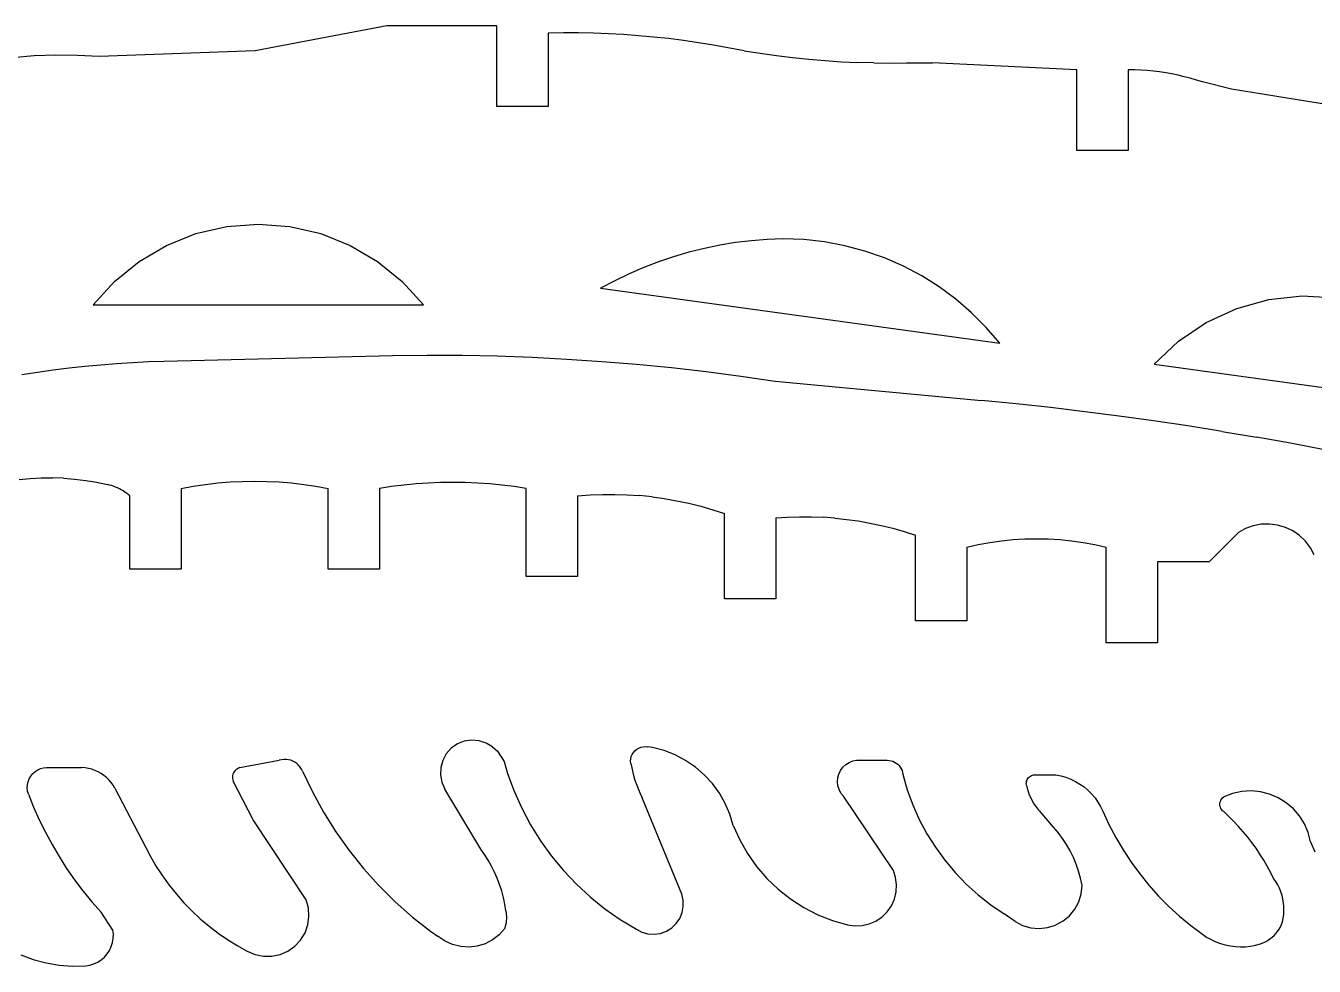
# Model space of a CAD drawing. Extents: x -177 to 177, y -98 to 98.
# Drawn here: x -21.1 to 44.7, y -98.3 to -50.2 of the extents above; entities that cross this region are included whole.
import ezdxf

# ---------------------------------------------------------------- set-up
doc = ezdxf.new("R2010")
doc.units = 0
doc.header["$MEASUREMENT"] = 0
doc.layers.get('0').update_dxf_attribs({"linetype": 'CONTINUOUS'})

msp = doc.modelspace()

# ---------------------------------------------------------------- linework, layer by layer
for p, q in [((-2.649, -50.249), (-9.374, -51.526)), ((2.976, -50.249), (-2.649, -50.249)), ((2.976, -54.374), (2.976, -50.249)), ((6.37, -50.612), (5.601, -50.624)), ((5.601, -50.624), (5.601, -54.374)), ((7.14, -50.613), (6.37, -50.612)), ((7.91, -50.627), (7.14, -50.613)), ((8.679, -50.656), (7.91, -50.627)), ((9.447, -50.698), (8.679, -50.656)), ((10.215, -50.754), (9.447, -50.698)), ((10.981, -50.823), (10.215, -50.754)), ((11.746, -50.906), (10.981, -50.823)), ((12.51, -51.003), (11.746, -50.906)), ((13.272, -51.113), (12.51, -51.003)), ((14.031, -51.237), (13.272, -51.113)), ((15.607, -51.522), (14.031, -51.237)), ((-20.659, -51.792), (-21.762, -51.887)), ((-19.553, -51.749), (-20.659, -51.792)), ((-18.447, -51.759), (-19.553, -51.749)), ((-17.342, -51.822), (-18.447, -51.759)), ((-9.374, -51.526), (-17.342, -51.822)), ((15.607, -51.522), (16.429, -51.655)), ((16.429, -51.655), (17.253, -51.772)), ((17.253, -51.772), (18.079, -51.874)), ((18.079, -51.874), (18.907, -51.96)), ((18.907, -51.96), (19.736, -52.03)), ((19.736, -52.03), (20.566, -52.085)), ((20.566, -52.085), (21.398, -52.124)), ((22.23, -52.148), (21.398, -52.124)), ((22.23, -52.148), (23.062, -52.155)), ((23.062, -52.155), (23.894, -52.148)), ((23.894, -52.148), (25.218, -52.148)), ((32.601, -52.499), (25.218, -52.148)), ((32.601, -56.624), (32.601, -52.499)), ((35.547, -52.504), (35.226, -52.499)), ((35.226, -52.499), (35.226, -56.624)), ((35.867, -52.517), (35.547, -52.504)), ((36.187, -52.539), (35.867, -52.517)), ((36.507, -52.569), (36.187, -52.539)), ((36.825, -52.608), (36.507, -52.569)), ((37.142, -52.655), (36.825, -52.608)), ((37.458, -52.711), (37.142, -52.655)), ((37.773, -52.776), (37.458, -52.711)), ((38.085, -52.849), (37.773, -52.776)), ((38.395, -52.93), (38.085, -52.849)), ((38.703, -53.019), (38.395, -52.93)), ((39.009, -53.117), (38.703, -53.019)), ((40.505, -53.48), (39.009, -53.117)), ((47.244, -54.585), (40.505, -53.48)), ((5.601, -54.374), (2.976, -54.374)), ((35.226, -56.624), (32.601, -56.624)), ((-12.403, -60.862), (-10.826, -60.497)), ((-10.826, -60.497), (-9.212, -60.374)), ((-9.212, -60.374), (-7.597, -60.497)), ((-7.597, -60.497), (-6.02, -60.862)), ((-13.907, -61.461), (-12.403, -60.862)), ((-6.02, -60.862), (-4.516, -61.461)), ((16.788, -61.157), (15.978, -61.223)), ((17.601, -61.124), (16.788, -61.157)), ((18.658, -61.164), (17.601, -61.124)), ((19.709, -61.282), (18.658, -61.164)), ((-15.304, -62.28), (-13.907, -61.461)), ((-4.516, -61.461), (-3.119, -62.28)), ((12.783, -61.815), (12.002, -62.043)), ((13.572, -61.618), (12.783, -61.815)), ((14.368, -61.453), (13.572, -61.618)), ((15.171, -61.322), (14.368, -61.453)), ((15.978, -61.223), (15.171, -61.322)), ((20.748, -61.479), (19.709, -61.282)), ((21.77, -61.753), (20.748, -61.479)), ((22.768, -62.102), (21.77, -61.753)), ((-16.561, -63.301), (-15.304, -62.28)), ((-3.119, -62.28), (-1.862, -63.301)), ((11.232, -62.304), (10.473, -62.596)), ((12.002, -62.043), (11.232, -62.304)), ((23.738, -62.525), (22.768, -62.102)), ((9.726, -62.918), (8.993, -63.271)), ((10.473, -62.596), (9.726, -62.918)), ((24.673, -63.02), (23.738, -62.525)), ((25.568, -63.582), (24.673, -63.02)), ((-17.649, -64.499), (-16.561, -63.301)), ((-1.862, -63.301), (-0.774, -64.499)), ((8.993, -63.271), (8.276, -63.653)), ((8.276, -63.653), (28.658, -66.451)), ((26.419, -64.211), (25.568, -63.582)), ((27.221, -64.901), (26.419, -64.211)), ((40.763, -64.683), (42.411, -64.226)), ((42.411, -64.226), (44.111, -64.043)), ((44.111, -64.043), (45.571, -64.123)), ((-17.649, -64.499), (-0.774, -64.499)), ((27.968, -65.649), (27.221, -64.901)), ((39.211, -65.4), (40.763, -64.683)), ((28.658, -66.451), (27.968, -65.649)), ((37.796, -66.359), (39.211, -65.4)), ((36.554, -67.534), (37.796, -66.359)), ((-14.013, -67.371), (-2.365, -67.078)), ((-2.365, -67.078), (-0.581, -67.06)), ((-0.581, -67.06), (1.204, -67.069)), ((1.204, -67.069), (2.988, -67.106)), ((2.988, -67.106), (4.771, -67.171)), ((-19.683, -67.819), (-18.876, -67.718)), ((-18.876, -67.718), (-18.068, -67.629)), ((-18.068, -67.629), (-17.259, -67.552)), ((-17.259, -67.552), (-16.449, -67.488)), ((-16.449, -67.488), (-15.638, -67.436)), ((-15.638, -67.436), (-14.826, -67.397)), ((-14.826, -67.397), (-14.013, -67.371)), ((4.771, -67.171), (6.554, -67.263)), ((6.554, -67.263), (8.334, -67.382)), ((8.334, -67.382), (10.112, -67.53)), ((10.112, -67.53), (11.888, -67.704)), ((11.888, -67.704), (13.661, -67.907)), ((36.554, -67.534), (53.823, -69.905)), ((-21.291, -68.059), (-20.488, -67.933)), ((-20.488, -67.933), (-19.683, -67.819)), ((13.661, -67.907), (15.431, -68.136)), ((15.431, -68.136), (17.197, -68.393)), ((17.197, -68.393), (27.728, -69.38)), ((29.491, -69.554), (27.728, -69.38)), ((31.251, -69.745), (29.491, -69.554)), ((33.01, -69.953), (31.251, -69.745)), ((34.767, -70.179), (33.01, -69.953)), ((36.522, -70.422), (34.767, -70.179)), ((38.274, -70.681), (36.522, -70.422)), ((40.023, -70.958), (38.274, -70.681)), ((40.023, -70.958), (41.769, -71.252)), ((43.513, -71.563), (41.769, -71.252)), ((45.254, -71.892), (43.513, -71.563)), ((-21.427, -73.418), (-20.861, -73.364)), ((-20.861, -73.364), (-20.294, -73.335)), ((-20.294, -73.335), (-19.727, -73.33)), ((-19.159, -73.349), (-19.727, -73.33)), ((-19.159, -73.349), (-18.593, -73.393)), ((-18.593, -73.393), (-18.029, -73.461)), ((-18.029, -73.461), (-17.469, -73.554)), ((-17.469, -73.554), (-16.913, -73.67)), ((-16.809, -73.697), (-16.913, -73.67)), ((-16.706, -73.728), (-16.809, -73.697)), ((-12.53, -73.76), (-11.908, -73.666)), ((-11.908, -73.666), (-11.283, -73.593)), ((-11.283, -73.593), (-10.656, -73.541)), ((-10.656, -73.541), (-10.028, -73.51)), ((-10.028, -73.51), (-9.399, -73.499)), ((-9.399, -73.499), (-8.77, -73.51)), ((-8.77, -73.51), (-8.142, -73.541)), ((-8.142, -73.541), (-7.515, -73.593)), ((-7.515, -73.593), (-6.89, -73.666)), ((-6.89, -73.666), (-6.268, -73.76)), ((-1.78, -73.701), (-2.403, -73.779)), ((-1.156, -73.64), (-1.78, -73.701)), ((-0.529, -73.597), (-1.156, -73.64)), ((0.098, -73.57), (-0.529, -73.597)), ((0.726, -73.562), (0.098, -73.57)), ((1.354, -73.57), (0.726, -73.562)), ((1.981, -73.597), (1.354, -73.57)), ((2.607, -73.64), (1.981, -73.597)), ((3.232, -73.701), (2.607, -73.64)), ((3.855, -73.779), (3.232, -73.701)), ((-16.605, -73.763), (-16.706, -73.728)), ((-16.504, -73.802), (-16.605, -73.763)), ((-16.406, -73.845), (-16.504, -73.802)), ((-16.309, -73.891), (-16.406, -73.845)), ((-16.214, -73.942), (-16.309, -73.891)), ((-16.121, -73.996), (-16.214, -73.942)), ((-16.031, -74.054), (-16.121, -73.996)), ((-15.943, -74.116), (-16.031, -74.054)), ((-15.857, -74.181), (-15.943, -74.116)), ((-15.774, -74.249), (-15.857, -74.181)), ((-15.774, -77.999), (-15.774, -74.249)), ((-13.149, -73.874), (-12.53, -73.76)), ((-13.149, -73.874), (-13.149, -77.999)), ((-6.268, -73.76), (-5.649, -73.874)), ((-5.649, -77.999), (-5.649, -73.874)), ((-2.403, -73.779), (-3.024, -73.874)), ((-3.024, -73.874), (-3.024, -77.999)), ((4.476, -73.874), (3.855, -73.779)), ((4.476, -78.374), (4.476, -73.874)), ((7.101, -74.249), (7.733, -74.201)), ((7.101, -74.249), (7.101, -78.374)), ((7.733, -74.201), (8.367, -74.176)), ((8.367, -74.176), (9.002, -74.173)), ((9.002, -74.173), (9.636, -74.193)), ((9.636, -74.193), (10.268, -74.236)), ((10.899, -74.3), (10.268, -74.236)), ((10.899, -74.3), (11.528, -74.388)), ((11.528, -74.388), (12.153, -74.497)), ((12.153, -74.497), (12.773, -74.629)), ((12.773, -74.629), (13.388, -74.782)), ((13.388, -74.782), (13.998, -74.958)), ((13.998, -74.958), (14.601, -75.155)), ((14.601, -79.499), (14.601, -75.155)), ((17.226, -75.374), (17.827, -75.336)), ((17.226, -75.374), (17.226, -79.499)), ((17.827, -75.336), (18.429, -75.318)), ((18.429, -75.318), (19.031, -75.32)), ((19.031, -75.32), (19.633, -75.342)), ((20.234, -75.385), (19.633, -75.342)), ((20.234, -75.385), (20.833, -75.449)), ((20.833, -75.449), (21.43, -75.532)), ((21.43, -75.532), (22.023, -75.636)), ((22.023, -75.636), (22.612, -75.76)), ((22.612, -75.76), (23.197, -75.903)), ((23.197, -75.903), (23.777, -76.066)), ((23.777, -76.066), (24.351, -76.249)), ((24.351, -80.624), (24.351, -76.249)), ((40.851, -76.124), (39.351, -77.624)), ((41.217, -75.922), (40.851, -76.124)), ((41.61, -75.78), (41.217, -75.922)), ((42.02, -75.702), (41.61, -75.78)), ((42.437, -75.69), (42.02, -75.702)), ((42.852, -75.743), (42.437, -75.69)), ((43.252, -75.862), (42.852, -75.743)), ((43.629, -76.041), (43.252, -75.862)), ((43.973, -76.278), (43.629, -76.041)), ((44.276, -76.567), (43.973, -76.278)), ((26.976, -76.874), (27.561, -76.741)), ((26.976, -76.874), (26.976, -80.624)), ((27.561, -76.741), (28.15, -76.632)), ((28.15, -76.632), (28.744, -76.547)), ((28.744, -76.547), (29.34, -76.486)), ((29.34, -76.486), (29.939, -76.449)), ((29.939, -76.449), (30.538, -76.437)), ((30.538, -76.437), (31.138, -76.449)), ((31.138, -76.449), (31.737, -76.486)), ((31.737, -76.486), (32.333, -76.547)), ((32.333, -76.547), (32.927, -76.632)), ((32.927, -76.632), (33.516, -76.741)), ((33.516, -76.741), (34.101, -76.874)), ((34.101, -81.749), (34.101, -76.874)), ((44.529, -76.899), (44.276, -76.567)), ((44.726, -77.267), (44.529, -76.899)), ((39.351, -77.624), (36.726, -77.624)), ((36.726, -77.624), (36.726, -81.749)), ((-13.149, -77.999), (-15.774, -77.999)), ((-3.024, -77.999), (-5.649, -77.999)), ((7.101, -78.374), (4.476, -78.374)), ((17.226, -79.499), (14.601, -79.499)), ((26.976, -80.624), (24.351, -80.624)), ((36.726, -81.749), (34.101, -81.749)), ((1.309, -86.779), (0.956, -86.919)), ((1.686, -86.723), (1.309, -86.779)), ((2.065, -86.755), (1.686, -86.723)), ((2.426, -86.873), (2.065, -86.755)), ((0.39, -87.42), (0.207, -87.754)), ((0.644, -87.137), (0.39, -87.42)), ((0.956, -86.919), (0.644, -87.137)), ((2.752, -87.07), (2.426, -86.873)), ((2.752, -87.07), (3, -87.287)), ((3, -87.287), (3.341, -87.82)), ((9.842, -87.565), (9.887, -87.455)), ((9.887, -87.455), (9.95, -87.354)), ((9.95, -87.354), (10.028, -87.264)), ((10.028, -87.264), (10.119, -87.188)), ((10.119, -87.188), (10.221, -87.128)), ((10.221, -87.128), (10.332, -87.085)), ((10.332, -87.085), (10.448, -87.061)), ((10.448, -87.061), (10.567, -87.055)), ((10.567, -87.055), (10.685, -87.069)), ((10.929, -87.104), (10.685, -87.069)), ((11.514, -87.258), (10.929, -87.104)), ((12.078, -87.477), (11.514, -87.258)), ((12.613, -87.759), (12.078, -87.477)), ((-20.479, -88.239), (-20.332, -88.176)), ((-20.332, -88.176), (-20.176, -88.137)), ((-20.176, -88.137), (-20.016, -88.124)), ((-20.016, -88.124), (-18.236, -88.124)), ((-18.062, -88.137), (-18.236, -88.124)), ((-17.89, -88.164), (-18.062, -88.137)), ((-17.721, -88.207), (-17.89, -88.164)), ((-10.282, -88.183), (-10.342, -88.225)), ((-10.218, -88.149), (-10.282, -88.183)), ((-10.149, -88.124), (-10.218, -88.149)), ((-10.149, -88.124), (-8.149, -87.749)), ((-8.032, -87.72), (-8.149, -87.749)), ((-7.913, -87.706), (-8.032, -87.72)), ((-7.792, -87.706), (-7.913, -87.706)), ((-7.673, -87.721), (-7.792, -87.706)), ((-7.556, -87.751), (-7.673, -87.721)), ((-7.444, -87.795), (-7.556, -87.751)), ((-7.338, -87.852), (-7.444, -87.795)), ((-7.24, -87.922), (-7.338, -87.852)), ((-7.152, -88.004), (-7.24, -87.922)), ((-7.074, -88.096), (-7.152, -88.004)), ((-7.008, -88.196), (-7.074, -88.096)), ((0.106, -88.12), (0.091, -88.5)), ((0.207, -87.754), (0.106, -88.12)), ((3.341, -87.82), (3.52, -88.425)), ((9.807, -87.799), (9.815, -87.68)), ((9.818, -87.917), (9.807, -87.799)), ((9.815, -87.68), (9.842, -87.565)), ((9.818, -87.917), (9.862, -88.143)), ((9.862, -88.143), (9.915, -88.368)), ((13.113, -88.099), (12.613, -87.759)), ((13.571, -88.494), (13.113, -88.099)), ((20.522, -88.272), (20.642, -88.108)), ((20.642, -88.108), (20.791, -87.97)), ((20.791, -87.97), (20.963, -87.862)), ((20.963, -87.862), (21.151, -87.787)), ((21.151, -87.787), (21.351, -87.749)), ((21.351, -87.749), (22.913, -87.749)), ((22.913, -87.749), (23.011, -87.755)), ((23.011, -87.755), (23.107, -87.773)), ((23.107, -87.773), (23.2, -87.802)), ((23.2, -87.802), (23.289, -87.842)), ((23.289, -87.842), (23.372, -87.893)), ((23.372, -87.893), (23.449, -87.953)), ((23.449, -87.953), (23.518, -88.022)), ((23.518, -88.022), (23.578, -88.099)), ((23.578, -88.099), (23.628, -88.183)), ((23.628, -88.183), (23.668, -88.272)), ((-21.007, -89.002), (-20.974, -88.845)), ((-20.974, -88.845), (-20.917, -88.695)), ((-20.917, -88.695), (-20.837, -88.556)), ((-20.837, -88.556), (-20.735, -88.432)), ((-20.735, -88.432), (-20.615, -88.325)), ((-20.615, -88.325), (-20.479, -88.239)), ((-17.557, -88.265), (-17.721, -88.207)), ((-17.398, -88.336), (-17.557, -88.265)), ((-17.246, -88.422), (-17.398, -88.336)), ((-17.102, -88.521), (-17.246, -88.422)), ((-16.967, -88.632), (-17.102, -88.521)), ((-16.843, -88.754), (-16.967, -88.632)), ((-16.73, -88.887), (-16.843, -88.754)), ((-10.524, -88.534), (-10.532, -88.606)), ((-10.532, -88.606), (-10.531, -88.679)), ((-10.531, -88.679), (-10.519, -88.751)), ((-10.505, -88.463), (-10.524, -88.534)), ((-10.519, -88.751), (-10.498, -88.821)), ((-10.477, -88.396), (-10.505, -88.463)), ((-9.474, -90.787), (-10.498, -88.821)), ((-10.44, -88.333), (-10.477, -88.396)), ((-10.395, -88.276), (-10.44, -88.333)), ((-10.342, -88.225), (-10.395, -88.276)), ((-6.955, -88.304), (-7.008, -88.196)), ((-6.955, -88.304), (-6.449, -89.367)), ((0.091, -88.5), (0.163, -88.874)), ((3.52, -88.425), (3.853, -89.325)), ((9.915, -88.368), (9.976, -88.591)), ((9.976, -88.591), (10.045, -88.811)), ((10.045, -88.811), (10.122, -89.028)), ((13.982, -88.938), (13.571, -88.494)), ((20.368, -88.854), (20.383, -88.652)), ((20.383, -88.652), (20.435, -88.455)), ((20.435, -88.455), (20.522, -88.272)), ((23.668, -88.272), (23.696, -88.366)), ((23.696, -88.366), (23.713, -88.462)), ((23.713, -88.462), (23.939, -89.251)), ((30.019, -88.896), (30.027, -88.838)), ((30.027, -88.838), (30.044, -88.782)), ((30.044, -88.782), (30.067, -88.728)), ((30.067, -88.728), (30.098, -88.678)), ((30.098, -88.678), (30.135, -88.633)), ((30.135, -88.633), (30.178, -88.593)), ((30.178, -88.593), (30.226, -88.559)), ((30.226, -88.559), (30.278, -88.532)), ((30.278, -88.532), (30.333, -88.512)), ((30.333, -88.512), (30.39, -88.499)), ((30.39, -88.499), (31.523, -88.499)), ((31.523, -88.499), (31.782, -88.549)), ((31.782, -88.549), (32.036, -88.621)), ((32.036, -88.621), (32.284, -88.715)), ((32.284, -88.715), (32.522, -88.828)), ((32.522, -88.828), (32.75, -88.962)), ((-21.013, -89.162), (-21.007, -89.002)), ((-20.995, -89.322), (-21.013, -89.162)), ((-20.95, -89.476), (-20.995, -89.322)), ((-20.95, -89.476), (-20.688, -90.138)), ((-16.629, -89.029), (-16.73, -88.887)), ((-16.542, -89.18), (-16.629, -89.029)), ((-16.542, -89.18), (-14.949, -92.212)), ((-6.449, -89.367), (-5.883, -90.399)), ((0.163, -88.874), (0.319, -89.221)), ((2.151, -92.287), (0.319, -89.221)), ((3.853, -89.325), (4.246, -90.2)), ((10.122, -89.028), (10.207, -89.243)), ((10.207, -89.243), (10.3, -89.454)), ((10.3, -89.454), (10.401, -89.662)), ((14.339, -89.426), (13.982, -88.938)), ((14.639, -89.951), (14.339, -89.426)), ((20.392, -89.056), (20.368, -88.854)), ((20.453, -89.25), (20.392, -89.056)), ((20.548, -89.429), (20.453, -89.25)), ((20.676, -89.587), (20.548, -89.429)), ((23.939, -89.251), (24.219, -90.023)), ((30.018, -88.955), (30.019, -88.896)), ((30.026, -89.013), (30.018, -88.955)), ((30.026, -89.013), (30.064, -89.181)), ((30.064, -89.181), (30.112, -89.347)), ((30.112, -89.347), (30.171, -89.509)), ((32.75, -88.962), (32.966, -89.114)), ((32.966, -89.114), (33.168, -89.284)), ((33.168, -89.284), (33.355, -89.47)), ((33.355, -89.47), (33.526, -89.672)), ((40.549, -89.449), (40.101, -89.624)), ((41.018, -89.346), (40.549, -89.449)), ((41.497, -89.315), (41.018, -89.346)), ((41.976, -89.359), (41.497, -89.315)), ((42.442, -89.476), (41.976, -89.359)), ((42.885, -89.663), (42.442, -89.476)), ((-20.688, -90.138), (-20.399, -90.789)), ((12.416, -94.581), (10.401, -89.662)), ((14.877, -90.507), (14.639, -89.951)), ((23.226, -93.374), (20.676, -89.587)), ((24.219, -90.023), (24.552, -90.773)), ((30.171, -89.509), (30.24, -89.667)), ((30.24, -89.667), (30.319, -89.82)), ((30.319, -89.82), (30.407, -89.968)), ((30.407, -89.968), (30.505, -90.11)), ((30.505, -90.11), (30.611, -90.246)), ((33.526, -89.672), (33.679, -89.887)), ((33.679, -89.887), (33.814, -90.114)), ((33.814, -90.114), (33.928, -90.352)), ((39.904, -89.999), (39.91, -89.926)), ((39.91, -90.072), (39.904, -89.999)), ((39.91, -89.926), (39.928, -89.855)), ((39.928, -90.143), (39.91, -90.072)), ((39.928, -89.855), (39.956, -89.788)), ((39.956, -90.211), (39.928, -90.143)), ((39.956, -89.788), (39.996, -89.726)), ((39.996, -89.726), (40.044, -89.671)), ((40.044, -89.671), (40.101, -89.624)), ((43.293, -89.916), (42.885, -89.663)), ((43.658, -90.228), (43.293, -89.916)), ((-20.399, -90.789), (-20.086, -91.429)), ((-6.774, -94.874), (-9.474, -90.787)), ((-5.883, -90.399), (-5.259, -91.396)), ((4.246, -90.2), (4.698, -91.048)), ((15.051, -91.087), (14.877, -90.507)), ((24.552, -90.773), (24.937, -91.498)), ((30.611, -90.246), (30.726, -90.374)), ((31.401, -91.162), (30.726, -90.374)), ((33.928, -90.352), (34.24, -91.028)), ((39.996, -90.273), (39.956, -90.211)), ((40.044, -90.328), (39.996, -90.273)), ((40.101, -90.374), (40.044, -90.328)), ((40.362, -90.618), (40.101, -90.374)), ((40.616, -90.87), (40.362, -90.618)), ((43.971, -90.594), (43.658, -90.228)), ((44.223, -91.003), (43.971, -90.594)), ((-20.086, -91.429), (-19.749, -92.056)), ((-5.259, -91.396), (-4.578, -92.356)), ((4.698, -91.048), (5.205, -91.862)), ((15.051, -91.087), (15.38, -91.819)), ((31.642, -91.446), (31.401, -91.162)), ((31.866, -91.745), (31.642, -91.446)), ((34.24, -91.028), (34.585, -91.687)), ((40.861, -91.13), (40.616, -90.87)), ((41.097, -91.398), (40.861, -91.13)), ((41.324, -91.673), (41.097, -91.398)), ((44.41, -91.445), (44.223, -91.003)), ((44.526, -91.912), (44.41, -91.445)), ((-19.749, -92.056), (-19.388, -92.67)), ((5.205, -91.862), (5.766, -92.641)), ((15.38, -91.819), (15.779, -92.517)), ((24.937, -91.498), (25.371, -92.194)), ((32.071, -92.057), (31.866, -91.745)), ((32.257, -92.381), (32.071, -92.057)), ((34.585, -91.687), (34.962, -92.329)), ((41.543, -91.956), (41.324, -91.673)), ((41.752, -92.245), (41.543, -91.956)), ((44.526, -91.912), (44.753, -92.432)), ((-19.388, -92.67), (-19.003, -93.27)), ((-14.949, -92.212), (-14.724, -92.662)), ((-14.724, -92.662), (-14.428, -93.166)), ((-4.578, -92.356), (-3.842, -93.274)), ((2.349, -92.567), (2.151, -92.287)), ((2.532, -92.857), (2.349, -92.567)), ((5.766, -92.641), (6.378, -93.381)), ((15.779, -92.517), (16.242, -93.173)), ((25.371, -92.194), (25.854, -92.858)), ((32.422, -92.716), (32.257, -92.381)), ((32.567, -93.06), (32.422, -92.716)), ((34.962, -92.329), (35.37, -92.951)), ((41.952, -92.542), (41.752, -92.245)), ((42.142, -92.844), (41.952, -92.542)), ((-19.003, -93.27), (-18.596, -93.854)), ((-14.428, -93.166), (-14.108, -93.656)), ((-3.842, -93.274), (-3.055, -94.149)), ((2.701, -93.156), (2.532, -92.857)), ((2.855, -93.462), (2.701, -93.156)), ((6.378, -93.381), (7.038, -94.077)), ((16.242, -93.173), (16.766, -93.781)), ((23.341, -93.73), (23.226, -93.374)), ((25.854, -92.858), (26.381, -93.487)), ((32.691, -93.412), (32.567, -93.06)), ((32.792, -93.771), (32.691, -93.412)), ((35.37, -92.951), (35.809, -93.552)), ((42.322, -93.153), (42.142, -92.844)), ((42.491, -93.467), (42.322, -93.153)), ((-18.596, -93.854), (-18.167, -94.422)), ((-14.108, -93.656), (-13.764, -94.129)), ((2.992, -93.777), (2.855, -93.462)), ((3.114, -94.097), (2.992, -93.777)), ((3.22, -94.424), (3.114, -94.097)), ((7.038, -94.077), (7.744, -94.728)), ((16.766, -93.781), (17.347, -94.337)), ((23.389, -94.101), (23.341, -93.73)), ((23.369, -94.474), (23.389, -94.101)), ((26.381, -93.487), (26.951, -94.077)), ((26.951, -94.077), (27.562, -94.626)), ((32.872, -94.136), (32.792, -93.771)), ((35.809, -93.552), (36.277, -94.13)), ((42.651, -93.787), (42.491, -93.467)), ((42.762, -93.946), (42.651, -93.787)), ((42.861, -94.114), (42.762, -93.946)), ((-18.167, -94.422), (-17.716, -94.973)), ((-13.764, -94.129), (-13.398, -94.585)), ((-13.398, -94.585), (-13.011, -95.023)), ((-3.055, -94.149), (-2.219, -94.977)), ((3.309, -94.755), (3.22, -94.424)), ((3.381, -95.091), (3.309, -94.755)), ((7.744, -94.728), (8.492, -95.329)), ((12.49, -94.893), (12.416, -94.581)), ((17.347, -94.337), (17.978, -94.833)), ((23.28, -94.837), (23.369, -94.474)), ((27.562, -94.626), (28.209, -95.131)), ((32.699, -94.976), (32.827, -94.564)), ((32.827, -94.564), (32.872, -94.136)), ((36.277, -94.13), (36.773, -94.685)), ((36.773, -94.685), (37.296, -95.214)), ((42.947, -94.288), (42.861, -94.114)), ((43.02, -94.468), (42.947, -94.288)), ((43.08, -94.653), (43.02, -94.468)), ((43.126, -94.842), (43.08, -94.653)), ((-17.716, -94.973), (-17.244, -95.507)), ((-13.011, -95.023), (-12.602, -95.442)), ((-6.655, -95.291), (-6.774, -94.874)), ((-6.624, -95.723), (-6.655, -95.291)), ((-2.219, -94.977), (-1.336, -95.755)), ((3.436, -95.429), (3.381, -95.091)), ((8.492, -95.329), (9.279, -95.879)), ((12.439, -95.529), (12.498, -95.214)), ((12.498, -95.214), (12.49, -94.893)), ((17.978, -94.833), (18.654, -95.267)), ((18.654, -95.267), (19.368, -95.634)), ((22.913, -95.485), (23.127, -95.178)), ((23.127, -95.178), (23.28, -94.837)), ((28.209, -95.131), (28.89, -95.59)), ((32.221, -95.688), (32.495, -95.355)), ((32.495, -95.355), (32.699, -94.976)), ((37.296, -95.214), (37.845, -95.716)), ((43.157, -95.034), (43.126, -94.842)), ((43.175, -95.228), (43.157, -95.034)), ((43.166, -95.616), (43.178, -95.422)), ((43.178, -95.422), (43.175, -95.228)), ((-16.638, -96.416), (-17.244, -95.507)), ((-12.602, -95.442), (-12.174, -95.841)), ((-12.174, -95.841), (-11.728, -96.218)), ((-6.682, -96.152), (-6.624, -95.723)), ((-1.336, -95.755), (-0.41, -96.481)), ((3.445, -96.05), (3.367, -96.352)), ((3.436, -95.429), (3.468, -95.739)), ((3.468, -95.739), (3.445, -96.05)), ((9.279, -95.879), (10.101, -96.374)), ((12.136, -96.09), (12.317, -95.825)), ((12.317, -95.825), (12.439, -95.529)), ((19.368, -95.634), (20.115, -95.931)), ((20.115, -95.931), (20.886, -96.154)), ((21.995, -96.107), (22.338, -95.958)), ((22.338, -95.958), (22.647, -95.748)), ((22.647, -95.748), (22.913, -95.485)), ((29.443, -95.982), (28.89, -95.59)), ((29.443, -95.982), (29.826, -96.18)), ((31.889, -95.962), (31.509, -96.166)), ((31.889, -95.962), (32.221, -95.688)), ((37.845, -95.716), (38.418, -96.191)), ((43.052, -96.128), (43.101, -95.999)), ((43.101, -95.999), (43.141, -95.809)), ((43.141, -95.809), (43.166, -95.616)), ((-16.615, -96.629), (-16.638, -96.416)), ((-16.622, -96.844), (-16.615, -96.629)), ((-11.728, -96.218), (-11.263, -96.573)), ((-11.263, -96.573), (-10.782, -96.906)), ((-7.05, -96.932), (-6.826, -96.561)), ((-6.826, -96.561), (-6.682, -96.152)), ((-0.41, -96.481), (-0.024, -96.749)), ((3.095, -96.663), (2.758, -96.92)), ((3.355, -96.378), (3.095, -96.663)), ((3.367, -96.352), (3.355, -96.378)), ((10.101, -96.374), (10.385, -96.524)), ((10.385, -96.524), (10.693, -96.611)), ((10.693, -96.611), (11.013, -96.634)), ((11.013, -96.634), (11.33, -96.589)), ((11.33, -96.589), (11.632, -96.48)), ((11.632, -96.48), (11.904, -96.311)), ((11.904, -96.311), (12.136, -96.09)), ((20.886, -96.154), (21.257, -96.207)), ((21.257, -96.207), (21.63, -96.191)), ((21.63, -96.191), (21.995, -96.107)), ((29.826, -96.18), (30.24, -96.301)), ((30.24, -96.301), (30.669, -96.339)), ((30.669, -96.339), (31.097, -96.293)), ((31.097, -96.293), (31.509, -96.166)), ((38.418, -96.191), (39.013, -96.637)), ((39.013, -96.637), (39.229, -96.781)), ((42.57, -96.788), (42.671, -96.694)), ((42.671, -96.694), (42.764, -96.593)), ((42.764, -96.593), (42.85, -96.486)), ((42.85, -96.486), (42.926, -96.372)), ((42.926, -96.372), (42.994, -96.252)), ((42.994, -96.252), (43.052, -96.128)), ((-16.813, -97.455), (-16.722, -97.261)), ((-16.722, -97.261), (-16.657, -97.056)), ((-16.657, -97.056), (-16.622, -96.844)), ((-10.782, -96.906), (-10.285, -97.215)), ((-10.285, -97.215), (-9.774, -97.499)), ((-7.698, -97.499), (-7.345, -97.249)), ((-7.345, -97.249), (-7.05, -96.932)), ((0.327, -96.988), (-0.024, -96.749)), ((0.715, -97.16), (0.327, -96.988)), ((1.128, -97.261), (0.715, -97.16)), ((1.552, -97.287), (1.128, -97.261)), ((1.974, -97.238), (1.552, -97.287)), ((2.38, -97.114), (1.974, -97.238)), ((2.758, -96.92), (2.38, -97.114)), ((39.229, -96.781), (39.455, -96.907)), ((39.455, -96.907), (39.691, -97.016)), ((39.691, -97.016), (39.934, -97.107)), ((39.934, -97.107), (40.183, -97.178)), ((40.183, -97.178), (40.437, -97.23)), ((40.437, -97.23), (40.694, -97.262)), ((40.694, -97.262), (40.954, -97.275)), ((40.954, -97.275), (41.213, -97.267)), ((41.213, -97.267), (41.471, -97.239)), ((41.471, -97.239), (41.725, -97.191)), ((41.725, -97.191), (41.976, -97.124)), ((41.976, -97.124), (42.105, -97.076)), ((42.105, -97.076), (42.229, -97.017)), ((42.229, -97.017), (42.348, -96.95)), ((42.348, -96.95), (42.462, -96.873)), ((42.462, -96.873), (42.57, -96.788)), ((-21.347, -97.68), (-20.711, -97.921)), ((-20.711, -97.921), (-20.054, -98.1)), ((-17.607, -98.148), (-17.413, -98.056)), ((-17.413, -98.056), (-17.234, -97.938)), ((-17.234, -97.938), (-17.072, -97.797)), ((-17.072, -97.797), (-16.931, -97.635)), ((-16.931, -97.635), (-16.813, -97.455)), ((-9.774, -97.499), (-9.377, -97.672)), ((-9.377, -97.672), (-8.953, -97.76)), ((-8.953, -97.76), (-8.52, -97.76)), ((-8.52, -97.76), (-8.096, -97.672)), ((-8.096, -97.672), (-7.698, -97.499)), ((-20.054, -98.1), (-19.383, -98.215)), ((-19.383, -98.215), (-18.704, -98.265)), ((-18.704, -98.265), (-18.024, -98.249)), ((-18.024, -98.249), (-17.812, -98.213)), ((-17.812, -98.213), (-17.607, -98.148))]:
    msp.add_line(p, q)

doc.saveas('drawing.dxf')
